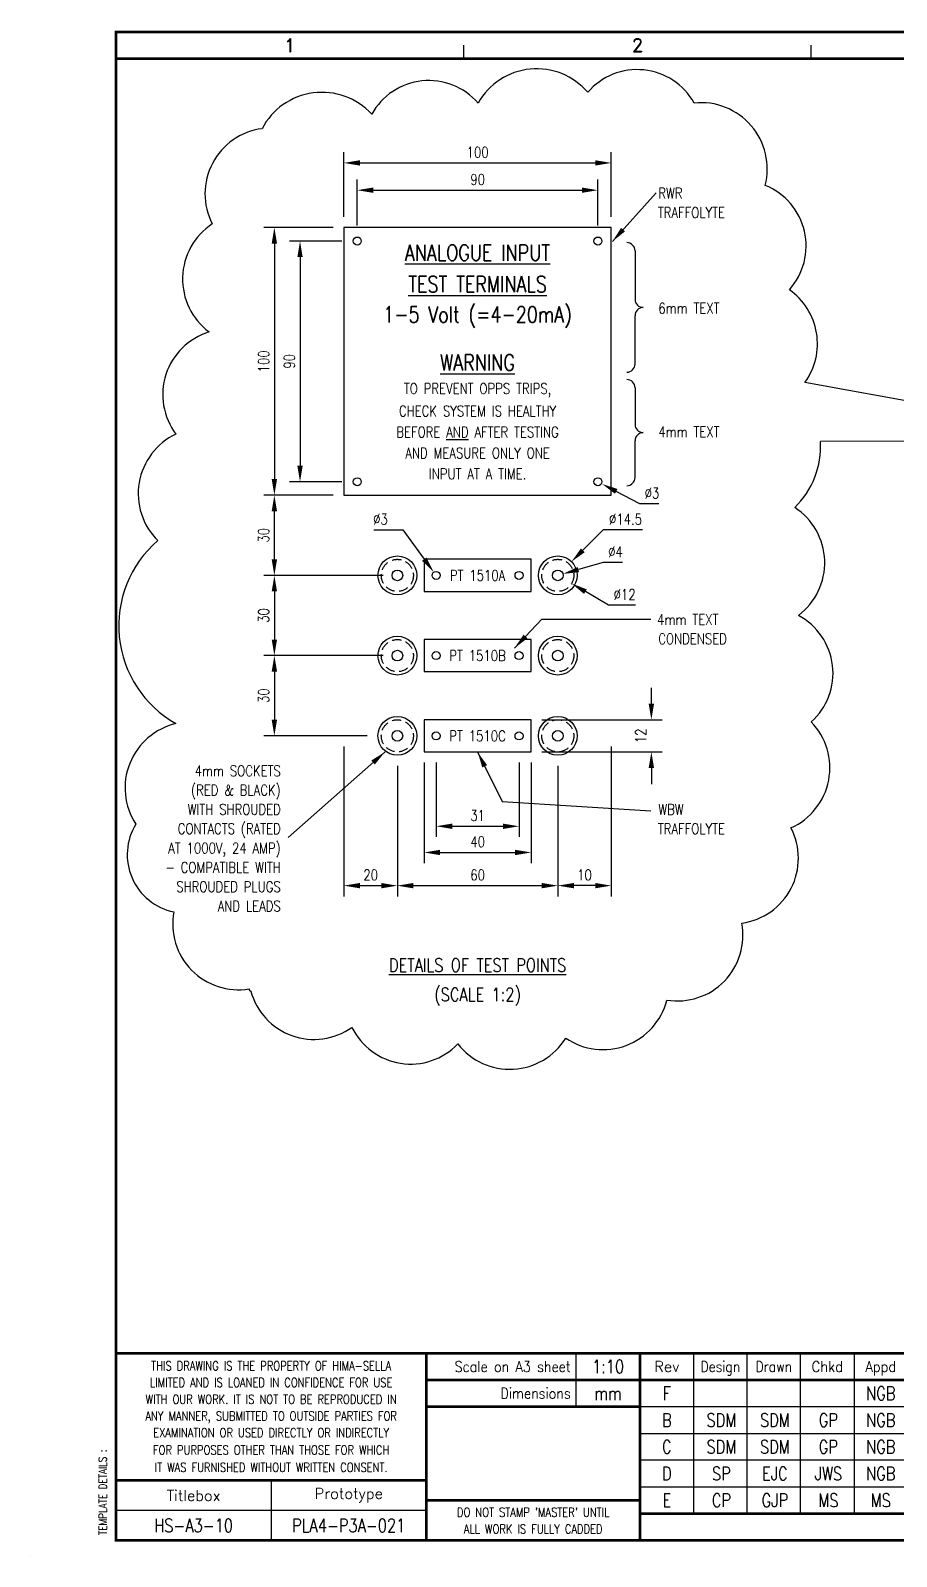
# Model space of a CAD drawing. Extents: x 0 to 4139, y -244 to 2852.
# Drawn here: x 0 to 1619, y 0 to 2852 of the extents above; entities that cross this region are included whole.
import ezdxf
from ezdxf.enums import TextEntityAlignment as Align

# ---------------------------------------------------------------- set-up
doc = ezdxf.new("R2010")
doc.units = 0
doc.header["$LTSCALE"] = 10
doc.header["$MEASUREMENT"] = 0
doc.linetypes.add('CONTINU', pattern=[0])
doc.linetypes.add('HIDDEN', pattern=[0.375, 0.25, -0.125])
doc.layers.get('0').update_dxf_attribs({"linetype": 'CONTINUOUS'})
doc.layers.get('Defpoints').update_dxf_attribs({"linetype": 'CONTINUOUS'})
for name, color, linetype in [('01-DRAW', 7, 'CONTINUOUS'), ('02-TEXT', 2, 'CONTINUOUS'), ('03-DIM', 3, 'CONTINUOUS'), ('COL', 2, 'CONTINU'), ('OUTLINE', 7, 'CONTINUOUS'), ('ROW', 2, 'CONTINU'), ('UPS', 2, 'CONTINUOUS')]:
    doc.layers.add(name, color=color, linetype=linetype)
doc.styles.add('ARIAL', font='arial.ttf', dxfattribs={"height": 2.5})
doc.styles.add('ROMAND', font='ROMAND')
doc.styles.add('ROMANS', font='romans.shx', dxfattribs={"width": 0.8})
doc.dimstyles.get("Standard").update_dxf_attribs({"dimtxt": 0.18, "dimasz": 0.18, "dimexe": 0.18, "dimexo": 0.0625, "dimgap": 0.09, "dimtad": 0, "dimtih": 1, "dimtoh": 1, "dimdec": 4, "dimzin": 0, "dimdsep": 46, "dimtxsty": 'STANDARD', "dimcen": 0.09, "dimadec": 0, "dimazin": 0, "dimtfac": 1, "dimtdec": 4, "dimtofl": 0, "dimtmove": 0, "dimatfit": 3, "dimfxl": 1, "dimtolj": 1, "dimtzin": 0, "dimarcsym": 0})

# ---------------------------------------------------------------- blocks, each defined once
blk = doc.blocks.new('EDREV')
at = {"color": 2, "style": 'ROMANS', "width": 0.8}
for tag, p in [('DES', (129.2, 29.25)), ('DRN', (139.2, 29.25)), ('CHKD', (149.2, 29.25)), ('DES', (129.2, 24.25)), ('DRN', (139.2, 24.25)), ('CHKD', (149.2, 24.25)), ('DES', (129.2, 19.25)), ('DRN', (139.2, 19.25)), ('CHKD', (149.2, 19.25)), ('DES', (129.2, 14.25)), ('DRN', (139.2, 14.25)), ('CHKD', (149.2, 14.25)), ('DES', (129.2, 9.25)), ('DRN', (139.2, 9.25)), ('CHKD', (149.2, 9.25))]:
    blk.add_attdef(tag, text='', height=2.5, dxfattribs=at).set_placement(p, align=Align.CENTER)
blk = doc.blocks.new('HS-A3-10')
at = {"color": 1}
for p, q in [((810, 2800), (810, 2825)), ((1460, 2800), (1460, 2825)), ((2110, 2800), (2110, 2825)), ((2760, 2800), (2760, 2825)), ((3410, 2800), (3410, 2825)), ((4040, 2190), (4065, 2190)), ((4040, 1580), (4065, 1580)), ((4040, 970), (4065, 970)), ((1020, 380), (1020, 280)), ((1240, 380), (1240, 80)), ((1340, 80), (1340, 380)), ((1440, 80), (1440, 380)), ((1540, 380), (1540, 80)), ((1640, 380), (1640, 80)), ((2545, 380), (2545, 80)), ((2855, 380), (2855, 130)), ((2705, 330), (3015, 330)), ((3015, 280), (1140, 280)), ((1140, 230), (3015, 230)), ((3015, 180), (1140, 180)), ((450, 142.5), (450, 30)), ((1140, 130), (2705, 130)), ((3205, 130), (3205, 30)), ((3705, 130), (3705, 30)), ((3865, 30), (3865, 130)), ((3965, 130), (3965, 30)), ((740, 86.25), (160, 86.25)), ((3015, 80), (2705, 80)), ((0, 0), (0, 0.25)), ((4139, 0), (4139, 0.25))]:
    blk.add_line(p, q, dxfattribs=at)
at = {"color": 1, "const_width": 5}
blk.add_lwpolyline([(160, 30), (4090, 30), (4090, 2850), (160, 2850)], close=True, dxfattribs=at)
for points in [[(160, 2800), (4040, 2800)], [(4040, 380), (4040, 2800)], [(4090, 380), (160, 380)], [(740, 30), (740, 380)], [(1140, 30), (1140, 380)], [(2705, 380), (2705, 30)], [(3015, 30), (3015, 380)], [(2705, 330), (740, 330)], [(1140, 280), (740, 280)], [(4090, 280), (3015, 280)], [(160, 142.5), (740, 142.5)], [(2705, 130), (4090, 130)], [(1140, 105), (740, 105)], [(2705, 80), (1140, 80)]]:
    blk.add_lwpolyline(points, dxfattribs=at)
at = {"color": 3, "lineweight": 13}
blk.add_circle((3838.795, 330), 10, dxfattribs=at)
for centre, radius, start, end in [((3952.419, 213.644), 157.281, 89.7805, 93.1738), ((3953.626, 213.644), 157.281, 86.8262, 90.2195), ((3926.04, 293.277), 72.401, 106.0532, 133.5024), ((3928.763, 295.135), 72.999, 130.419, 136.057), ((3921.149, 306.001), 59.804, 122.244, 131.6154), ((3917.52, 312.819), 52.104, 111.8206, 122.8668), ((3937.772, 271.992), 97.601, 107.5931, 113.9452), ((3950.991, 209.965), 159.367, 89.2698, 106.3911), ((3940.978, 260.15), 109.859, 96.0146, 107.3203), ((3952.933, 188.099), 182.818, 92.8917, 97.3734), ((3955.053, 209.965), 159.367, 73.6089, 90.7302), ((3953.112, 188.099), 182.818, 82.6266, 87.1083), ((3965.067, 260.15), 109.859, 72.6797, 83.9854), ((3968.272, 271.992), 97.601, 66.0548, 72.4069), ((3980.005, 293.277), 72.401, 46.4976, 73.9468), ((3988.524, 312.819), 52.104, 57.1332, 68.1794), ((3984.895, 306.001), 59.804, 48.3846, 57.756), ((3977.282, 295.135), 72.999, 43.943, 49.581), ((3928.763, 365.45), 72.999, 223.943, 229.581), ((3926.04, 367.308), 72.401, 226.4976, 253.9468), ((3980.005, 367.308), 72.401, 286.0532, 313.5024), ((3977.282, 365.45), 72.999, 310.419, 316.057), ((3921.149, 354.585), 59.804, 228.3846, 237.756), ((3917.52, 347.766), 52.104, 237.1332, 248.1794), ((3937.772, 388.593), 97.601, 246.0548, 252.4069), ((3950.991, 450.62), 159.367, 253.6089, 270.7302), ((3940.978, 400.435), 109.859, 252.6797, 263.9854), ((3952.933, 472.486), 182.818, 262.6266, 267.1083), ((3952.419, 446.941), 157.281, 266.8262, 270.2195), ((3955.053, 450.62), 159.367, 269.2698, 286.3911), ((3953.626, 446.941), 157.281, 269.7805, 273.1738), ((3953.112, 472.486), 182.818, 272.8917, 277.3734), ((3965.067, 400.435), 109.859, 276.0146, 287.3203), ((3968.272, 388.593), 97.601, 287.5931, 293.9452), ((3988.524, 347.766), 52.104, 291.8206, 302.8668), ((3984.895, 354.585), 59.804, 302.244, 311.6154)]:
    blk.add_arc(centre, radius, start, end, dxfattribs=at)
at = {"color": 2, "style": 'ROMAND'}
for s, p in [('1', (485, 2825)), ('2', (1135, 2825)), ('3', (1785, 2825)), ('4', (2435, 2825)), ('5', (3085, 2825)), ('6', (3735, 2825)), ('A', (4065, 2495)), ('B', (4065, 1885)), ('C', (4065, 1275)), ('D', (4065, 665))]:
    blk.add_text(s, height=25, dxfattribs=at).set_placement(p, align=Align.MIDDLE)
at = {"color": 3, "lineweight": 13, "style": 'ROMANS', "width": 0.8}
for s, p in [('THIS DRAWING IS THE PROPERTY OF HIMA-SELLA', (450, 356.443)), ('LIMITED AND IS LOANED IN CONFIDENCE FOR USE', (450, 325.193)), ('WITH OUR WORK. IT IS NOT TO BE REPRODUCED IN', (450, 293.879)), ('ANY MANNER, SUBMITTED TO OUTSIDE PARTIES FOR', (450, 262.629)), ('EXAMINATION OR USED DIRECTLY OR INDIRECTLY', (450, 231.379)), ('FOR PURPOSES OTHER THAN THOSE FOR WHICH', (450, 199.054)), ('IT WAS FURNISHED WITHOUT WRITTEN CONSENT.', (450, 166.554)), ("DO NOT STAMP 'MASTER' UNTIL", (940, 82.693)), ('ALL WORK IS FULLY CADDED', (940, 51.443))]:
    blk.add_text(s, height=17, dxfattribs=at).set_placement(p, align=Align.MIDDLE_CENTER)
at = {"color": 4, "style": 'ROMAND', "width": 0.87}
for s, p in [('Scale on A3 sheet', (1010, 344.965)), ('Dimensions', (1010, 295.069))]:
    blk.add_text(s, height=20, dxfattribs=at).set_placement(p, align=Align.RIGHT)
at = {"color": 4, "style": 'ROMAND'}
for s, p in [('Rev', (1190, 345)), ('Description', (2078.5, 345)), ('Date', (2625, 345))]:
    blk.add_text(s, height=20, dxfattribs=at).set_placement(p, align=Align.CENTER)
for s, width, p in [('Design', 0.85, (1290, 345)), ('Drawn', 0.85, (1390, 345)), ('Chkd', 0.9, (1490, 345)), ('Appd', 0.9, (1590, 345))]:
    blk.add_text(s, height=20, dxfattribs=dict(at, width=width)).set_placement(p, align=Align.CENTER)
for s, width, p in [('Designed', 0.87, (2722.5, 345)), ('Drawn', 0.9, (2722.5, 295)), ('Checked', 0.9, (2722.5, 245)), ('Approved', 0.85, (2722.5, 195)), ('Date', 0.9, (2722.5, 145))]:
    blk.add_text(s, height=20, dxfattribs=dict(at, width=width)).set_placement(p)
at = {"color": 1, "style": 'ROMAND', "width": 1.15}
blk.add_text('HIMA-SELLA LIMITED', height=40, dxfattribs=at).set_placement((3430.965, 330), align=Align.MIDDLE)
at = {"color": 3, "lineweight": 13, "style": 'ROMANS', "width": 0.8}
blk.add_text('C', height=10, dxfattribs=at).set_placement((3838.436, 325), align=Align.CENTER)
at = {"color": 1, "style": 'ARIAL', "width": 1.05}
blk.add_text('HIMA-SELLA', height=20, dxfattribs=at).set_placement((3953.022, 321.293), align=Align.CENTER)
at = {"color": 4, "style": 'ROMAND'}
blk.add_text('Title :', height=20, dxfattribs=at).set_placement((3030, 242.5))
at = {"color": 3, "style": 'ROMANS', "width": 0.8}
blk.add_text('TEMPLATE DETAILS : ', height=15, rotation=90, dxfattribs=at).set_placement((135, 40), align=Align.MIDDLE_LEFT)
at = {"color": 4, "style": 'ROMAND'}
for s, p in [('Titlebox', (305, 114.375)), ('Prototype', (595, 114.375)), ('REV', (3915, 80))]:
    blk.add_text(s, height=20, dxfattribs=at).set_placement(p, align=Align.MIDDLE)
at = {"color": 4, "style": 'ROMAND', "width": 0.9}
for s, p in [('DWG File Reference', (2860, 105)), ('Contract/', (3110, 100)), ('Drawing No', (3110, 60))]:
    blk.add_text(s, height=20, dxfattribs=at).set_placement(p, align=Align.MIDDLE)
at = {"color": 2, "linetype": 'Continuous', "style": 'ROMANS', "width": 0.8}
blk.add_text('/', height=18, dxfattribs=at).set_placement((2905, 55), align=Align.MIDDLE)
at = {"layer": 'COL', "style": 'ROMAND', "flags": 9}
for tag, p in [('COL1', (485, 2825)), ('COL2', (1135, 2825)), ('COL3', (1785, 2825)), ('COL4', (2435, 2825)), ('COL5', (3085, 2825)), ('COL6', (3735, 2825))]:
    blk.add_attdef(tag, p, '', height=25, dxfattribs=at)
at = {"layer": 'ROW', "style": 'ROMAND', "flags": 9}
for tag, p in [('ROW1', (4065, 2495)), ('ROW2', (4065, 1885)), ('ROW3', (4065, 1275)), ('ROW4', (4065, 665))]:
    blk.add_attdef(tag, p, '', height=25, dxfattribs=at)
at = {"layer": 'UPS', "style": 'ROMANS', "width": 0.8}
blk.add_text('HS-A3-10', height=25, dxfattribs=at).set_placement((305, 58.125), align=Align.MIDDLE)
at = {"layer": 'UPS', "color": 3, "style": 'ROMANS', "width": 0.8, "flags": 8}
blk.add_attdef('PLANOS->PROJNR', text='', height=15, rotation=90, dxfattribs=at).set_placement((135, 235), align=Align.MIDDLE_LEFT)
at = {"layer": 'UPS', "style": 'ROMANS', "width": 0.8, "flags": 8}
for tag, height, p in [('PLANOS->NR1', 25, (1080, 342.5)), ('PLANOS->VERIF', 25, (2935, 342.5)), ('PLANOS->NR2', 25, (1080, 292.5)), ('PLANOS->CANVI1', 25, (1190, 292.5)), ('PLANOS->NCAN1', 25, (1590, 292.5)), ('PLANOS->DCAN1', 25, (2625, 292.5)), ('PLANOS->ORIG', 25, (2935, 292.5)), ('PLANOS->CANVI2', 25, (1190, 242.5)), ('PLANOS->NCAN2', 25, (1590, 242.5)), ('PLANOS->DCAN2', 25, (2625, 242.5)), ('PLANOS->HECHF', 25, (2935, 242.5)), ('PLANOS->CANVI3', 25, (1190, 192.5)), ('PLANOS->NCAN3', 25, (1590, 192.5)), ('PLANOS->DCAN3', 25, (2625, 192.5)), ('PLANOS->HECHD', 25, (2935, 192.5)), ('PLANOS->CANVI4', 25, (1190, 142.5)), ('PLANOS->NCAN4', 25, (1590, 142.5)), ('PLANOS->DCAN4', 25, (2625, 142.5)), ('PLANOS->DATACREA', 25, (2935, 142.5)), ('PLANOS->CANVI5', 25, (1190, 92.5)), ('PLANOS->NCAN5', 25, (1590, 92.5)), ('PLANOS->DCAN5', 25, (2625, 92.5)), ('PROJS->DESCPRO3', 50, (3455, 55)), ('PLANOS->PLANO', 50, (3785, 55)), ('PLANOS->USER', 50, (4027.5, 55))]:
    blk.add_attdef(tag, text='', height=height, dxfattribs=at).set_placement(p, align=Align.CENTER)
at = {"layer": 'UPS', "style": 'ROMANS', "width": 2.7474, "flags": 8}
blk.add_attdef('PLANOS->MCAN1', text='', height=25, rotation=0.069611, dxfattribs=at).set_placement((1660, 316.443), (2530, 317.5), align=Align.FIT)
at = {"layer": 'UPS', "style": 'ROMANS', "flags": 8}
for tag, width, p, p2 in [('PLANOS->MCAN2', 2.6868, (1660, 267.5), (2530, 267.5)), ('PLANOS->MCAN3', 2.6868, (1660, 217.5), (2530, 217.5)), ('PLANOS->MCAN4', 2.6769, (1660, 167.5), (2530, 167.5)), ('PLANOS->MCAN5', 2.6868, (1660, 117.5), (2530, 117.5))]:
    blk.add_attdef(tag, text='', height=25, dxfattribs=dict(at, width=width)).set_placement(p, p2, align=Align.FIT)
at = {"layer": 'UPS', "style": 'ROMANS', "width": 0.8, "flags": 8}
blk.add_attdef('PLANOS->DENOM', (3135, 242.5), '', height=25, dxfattribs=at)
at = {"layer": 'UPS', "color": 4, "style": 'ROMANS', "width": 0.8, "flags": 8}
for tag, p in [('PROJS->DESCPRO1', (3030, 192.5)), ('PROJS->DESCPRO2', (3030, 142.5))]:
    blk.add_attdef(tag, p, '', height=25, dxfattribs=at)
at = {"layer": 'UPS', "style": 'ROMANS', "width": 0.8, "flags": 8}
blk.add_attdef('PLANOS->PROTOTIPO', text='', height=25, dxfattribs=at).set_placement((595, 58.125), align=Align.MIDDLE)
for tag, p in [('PLANOS->OBS4', (1170, 55)), ('PLANOS->PLANO', (2915, 55))]:
    blk.add_attdef(tag, text='', height=25, dxfattribs=at).set_placement(p, align=Align.MIDDLE_LEFT)
blk.add_attdef('PROJS->NOMPRO', text='', height=25, dxfattribs=at).set_placement((2890, 55), align=Align.MIDDLE_RIGHT)
blk = doc.blocks.new('*D16')
at = {"layer": '03-DIM'}
for p, q in [((1086, 1514), (1086, 1234)), ((986, 1477.75), (986, 1234)), ((1056, 1254), (1016, 1254))]:
    blk.add_line(p, q, dxfattribs=at)
for points in [[(1016, 1259), (1016, 1249), (986, 1254)], [(1056, 1259), (1056, 1249), (1086, 1254)]]:
    blk.add_solid(points, dxfattribs=at)
at = {"layer": 'Defpoints', "color": 0}
for p in [(1086, 1534), (986, 1497.75), (986, 1254)]:
    blk.add_point(p, dxfattribs=at)
at = {"layer": '03-DIM', "color": 2, "insert": (1036, 1274), "char_height": 20, "attachment_point": 5, "style": 'ROMANS'}
blk.add_mtext('\\A1;10', dxfattribs=at)
blk = doc.blocks.new('*D17')
at = {"layer": '03-DIM'}
for p, q in [((586, 1514), (586, 1234)), ((686, 1477.75), (686, 1234)), ((616, 1254), (656, 1254))]:
    blk.add_line(p, q, dxfattribs=at)
for points in [[(616, 1259), (616, 1249), (586, 1254)], [(656, 1259), (656, 1249), (686, 1254)]]:
    blk.add_solid(points, dxfattribs=at)
at = {"layer": 'Defpoints', "color": 0}
for p in [(586, 1534), (686, 1497.75), (686, 1254)]:
    blk.add_point(p, dxfattribs=at)
at = {"layer": '03-DIM', "color": 2, "insert": (636, 1274), "char_height": 20, "attachment_point": 5, "style": 'ROMANS'}
blk.add_mtext('\\A1;20', dxfattribs=at)
blk = doc.blocks.new('*D18')
at = {"layer": '03-DIM'}
for p, q in [((686, 1457.75), (686, 1234)), ((986, 1477.75), (986, 1234)), ((716, 1254), (956, 1254))]:
    blk.add_line(p, q, dxfattribs=at)
for points in [[(716, 1259), (716, 1249), (686, 1254)], [(956, 1259), (956, 1249), (986, 1254)]]:
    blk.add_solid(points, dxfattribs=at)
at = {"layer": 'Defpoints', "color": 0}
for p in [(986, 1497.75), (686, 1477.75), (986, 1254)]:
    blk.add_point(p, dxfattribs=at)
at = {"layer": '03-DIM', "color": 2, "insert": (836, 1274), "char_height": 20, "attachment_point": 5, "style": 'ROMANS'}
blk.add_mtext('\\A1;60', dxfattribs=at)
blk = doc.blocks.new('*D19')
at = {"layer": '03-DIM'}
for p, q in [((736, 1484), (736, 1296)), ((936, 1484), (936, 1296)), ((766, 1316), (906, 1316))]:
    blk.add_line(p, q, dxfattribs=at)
for points in [[(766, 1321), (766, 1311), (736, 1316)], [(906, 1321), (906, 1311), (936, 1316)]]:
    blk.add_solid(points, dxfattribs=at)
at = {"layer": 'Defpoints', "color": 0}
for p in [(736, 1504), (936, 1504), (936, 1316)]:
    blk.add_point(p, dxfattribs=at)
at = {"layer": '03-DIM', "color": 2, "insert": (836, 1336), "char_height": 20, "attachment_point": 5, "style": 'ROMANS'}
blk.add_mtext('\\A1;40', dxfattribs=at)
blk = doc.blocks.new('*D20')
at = {"layer": '03-DIM'}
for p, q in [((758.5, 1484), (758.5, 1345)), ((913.5, 1484), (913.5, 1345)), ((788.5, 1365), (883.5, 1365))]:
    blk.add_line(p, q, dxfattribs=at)
for points in [[(788.5, 1370), (788.5, 1360), (758.5, 1365)], [(883.5, 1370), (883.5, 1360), (913.5, 1365)]]:
    blk.add_solid(points, dxfattribs=at)
at = {"layer": 'Defpoints', "color": 0}
for p in [(758.5, 1504), (913.5, 1504), (913.5, 1365)]:
    blk.add_point(p, dxfattribs=at)
at = {"layer": '03-DIM', "color": 2, "insert": (836, 1385), "char_height": 20, "attachment_point": 5, "style": 'ROMANS'}
blk.add_mtext('\\A1;31', dxfattribs=at)
blk = doc.blocks.new('*D21')
at = {"layer": '03-DIM'}
for p, q in [((586, 2504), (586, 2625)), ((1086, 2504), (1086, 2625)), ((616, 2605), (1056, 2605))]:
    blk.add_line(p, q, dxfattribs=at)
for points in [[(616, 2610), (616, 2600), (586, 2605)], [(1056, 2610), (1056, 2600), (1086, 2605)]]:
    blk.add_solid(points, dxfattribs=at)
at = {"layer": 'Defpoints', "color": 0}
for p in [(1086, 2605), (586, 2484), (1086, 2484)]:
    blk.add_point(p, dxfattribs=at)
at = {"layer": '03-DIM', "color": 2, "insert": (836, 2625), "char_height": 20, "attachment_point": 5, "style": 'ROMANS'}
blk.add_mtext('\\A1;100', dxfattribs=at)
blk = doc.blocks.new('*D22')
at = {"layer": '03-DIM'}
for p, q in [((611, 2487.75), (611, 2574)), ((1061, 2487.75), (1061, 2574)), ((641, 2554), (1031, 2554))]:
    blk.add_line(p, q, dxfattribs=at)
for points in [[(641, 2559), (641, 2549), (611, 2554)], [(1031, 2559), (1031, 2549), (1061, 2554)]]:
    blk.add_solid(points, dxfattribs=at)
at = {"layer": 'Defpoints', "color": 0}
for p in [(1061, 2554), (611, 2467.75), (1061, 2467.75)]:
    blk.add_point(p, dxfattribs=at)
at = {"layer": '03-DIM', "color": 2, "insert": (836, 2574), "char_height": 20, "attachment_point": 5, "style": 'ROMANS'}
blk.add_mtext('\\A1;90', dxfattribs=at)
blk = doc.blocks.new('*D23')
at = {"layer": '03-DIM'}
for p, q in [((566, 2484), (436, 2484)), ((456, 2454), (456, 2014)), ((566, 1984), (436, 1984))]:
    blk.add_line(p, q, dxfattribs=at)
for points in [[(451, 2454), (461, 2454), (456, 2484)], [(451, 2014), (461, 2014), (456, 1984)]]:
    blk.add_solid(points, dxfattribs=at)
at = {"layer": 'Defpoints', "color": 0}
for p in [(586, 2484), (456, 1984), (586, 1984)]:
    blk.add_point(p, dxfattribs=at)
at = {"layer": '03-DIM', "color": 2, "insert": (436, 2234), "char_height": 20, "attachment_point": 5, "rotation": 90, "style": 'ROMANS'}
blk.add_mtext('\\A1;100', dxfattribs=at)
blk = doc.blocks.new('*D24')
at = {"layer": '03-DIM'}
for p, q in [((582.25, 2459), (484, 2459)), ((504, 2429), (504, 2039)), ((582.25, 2009), (484, 2009))]:
    blk.add_line(p, q, dxfattribs=at)
for points in [[(499, 2429), (509, 2429), (504, 2459)], [(499, 2039), (509, 2039), (504, 2009)]]:
    blk.add_solid(points, dxfattribs=at)
at = {"layer": 'Defpoints', "color": 0}
for p in [(602.25, 2459), (504, 2009), (602.25, 2009)]:
    blk.add_point(p, dxfattribs=at)
at = {"layer": '03-DIM', "color": 2, "insert": (484, 2234), "char_height": 20, "attachment_point": 5, "rotation": 90, "style": 'ROMANS'}
blk.add_mtext('\\A1;90', dxfattribs=at)
blk = doc.blocks.new('*D25')
at = {"layer": '03-DIM'}
for p, q in [((566, 1984), (436, 1984)), ((456, 1864), (456, 1954)), ((629.75, 1834), (436, 1834))]:
    blk.add_line(p, q, dxfattribs=at)
for points in [[(451, 1954), (461, 1954), (456, 1984)], [(451, 1864), (461, 1864), (456, 1834)]]:
    blk.add_solid(points, dxfattribs=at)
at = {"layer": 'Defpoints', "color": 0}
for p in [(456, 1984), (586, 1984), (649.75, 1834)]:
    blk.add_point(p, dxfattribs=at)
at = {"layer": '03-DIM', "color": 2, "insert": (436, 1909), "char_height": 20, "attachment_point": 5, "rotation": 90, "style": 'ROMANS'}
blk.add_mtext('\\A1;30', dxfattribs=at)
blk = doc.blocks.new('*D26')
at = {"layer": '03-DIM'}
for p, q in [((641.8095, 1919), (696, 1919)), ((696, 1919), (736.2854, 1864.2119))]:
    blk.add_line(p, q, dxfattribs=at)
blk.add_solid([(740.3136, 1867.1739), (732.2571, 1861.25), (754.0571, 1840.0424)], dxfattribs=at)
at = {"layer": 'Defpoints', "color": 0}
for p in [(754.0571, 1840.0424), (762.9429, 1827.9576)]:
    blk.add_point(p, dxfattribs=at)
at = {"layer": '03-DIM', "color": 2, "insert": (654.381, 1939), "char_height": 20, "attachment_point": 5, "style": 'ROMANS'}
blk.add_mtext('\\A1;%%c3', dxfattribs=at)
blk = doc.blocks.new('*D27')
at = {"layer": '03-DIM'}
for p, q in [((659.75, 1834), (436, 1834)), ((456, 1804), (456, 1714)), ((629.75, 1684), (436, 1684))]:
    blk.add_line(p, q, dxfattribs=at)
for points in [[(451, 1804), (461, 1804), (456, 1834)], [(451, 1714), (461, 1714), (456, 1684)]]:
    blk.add_solid(points, dxfattribs=at)
at = {"layer": 'Defpoints', "color": 0}
for p in [(679.75, 1834), (456, 1684), (649.75, 1684)]:
    blk.add_point(p, dxfattribs=at)
at = {"layer": '03-DIM', "color": 2, "insert": (436, 1759), "char_height": 20, "attachment_point": 5, "rotation": 90, "style": 'ROMANS'}
blk.add_mtext('\\A1;30', dxfattribs=at)
blk = doc.blocks.new('*D28')
at = {"layer": '03-DIM'}
for p, q in [((659.75, 1684), (436, 1684)), ((456, 1654), (456, 1564)), ((629.75, 1534), (436, 1534))]:
    blk.add_line(p, q, dxfattribs=at)
for points in [[(451, 1654), (461, 1654), (456, 1684)], [(451, 1564), (461, 1564), (456, 1534)]]:
    blk.add_solid(points, dxfattribs=at)
at = {"layer": 'Defpoints', "color": 0}
for p in [(679.75, 1684), (456, 1534), (649.75, 1534)]:
    blk.add_point(p, dxfattribs=at)
at = {"layer": '03-DIM', "color": 2, "insert": (436, 1609), "char_height": 20, "attachment_point": 5, "rotation": 90, "style": 'ROMANS'}
blk.add_mtext('\\A1;30', dxfattribs=at)
blk = doc.blocks.new('*D29')
at = {"layer": '03-DIM'}
for p, q in [((1071, 1858), (1024.495, 1844.8692)), ((1106.9048, 1858), (1071, 1858))]:
    blk.add_line(p, q, dxfattribs=at)
blk.add_solid([(1023.1363, 1849.681), (1025.8536, 1840.0573), (995.6237, 1836.7173)], dxfattribs=at)
at = {"layer": 'Defpoints', "color": 0}
for p in [(976.3763, 1831.2827), (995.6237, 1836.7173)]:
    blk.add_point(p, dxfattribs=at)
at = {"layer": '03-DIM', "color": 2, "insert": (1093.9524, 1878), "char_height": 20, "attachment_point": 5, "style": 'ROMANS'}
blk.add_mtext('\\A1;%%C4', dxfattribs=at)
blk = doc.blocks.new('*D30')
at = {"layer": '03-DIM'}
for p, q in [((1071, 1919), (1032.8458, 1880.8458)), ((1144.2381, 1919), (1071, 1919))]:
    blk.add_line(p, q, dxfattribs=at)
blk.add_solid([(1029.3103, 1884.3814), (1036.3814, 1877.3103), (1011.6326, 1859.6326)], dxfattribs=at)
at = {"layer": 'Defpoints', "color": 0}
for p in [(1011.6326, 1859.6326), (960.3674, 1808.3674)]:
    blk.add_point(p, dxfattribs=at)
at = {"layer": '03-DIM', "color": 2, "insert": (1112.619, 1939), "char_height": 20, "attachment_point": 5, "style": 'ROMANS'}
blk.add_mtext('\\A1;%%C14.5', dxfattribs=at)
blk = doc.blocks.new('*D31')
at = {"layer": '03-DIM'}
for p, q in [((1161, 1594), (1161, 1624)), ((956, 1564), (1181, 1564)), ((956, 1504), (1181, 1504)), ((1161, 1474), (1161, 1444))]:
    blk.add_line(p, q, dxfattribs=at)
for points in [[(1156, 1594), (1166, 1594), (1161, 1564)], [(1156, 1474), (1166, 1474), (1161, 1504)]]:
    blk.add_solid(points, dxfattribs=at)
at = {"layer": 'Defpoints', "color": 0}
for p in [(936, 1564), (936, 1504), (1161, 1504)]:
    blk.add_point(p, dxfattribs=at)
at = {"layer": '03-DIM', "color": 2, "insert": (1141, 1534), "char_height": 20, "attachment_point": 5, "rotation": 90, "style": 'ROMANS'}
blk.add_mtext('\\A1;12', dxfattribs=at)
blk = doc.blocks.new('*D32')
at = {"layer": '03-DIM'}
for p, q in [((1080.7794, 1778.1711), (1037.6978, 1803.5478)), ((1131.1603, 1778.1711), (1080.7794, 1778.1711))]:
    blk.add_line(p, q, dxfattribs=at)
blk.add_solid([(1040.2355, 1807.856), (1035.1602, 1799.2397), (1011.8489, 1818.7739)], dxfattribs=at)
at = {"layer": 'Defpoints', "color": 0}
for p in [(960.1511, 1849.2261), (1011.8489, 1818.7739)]:
    blk.add_point(p, dxfattribs=at)
at = {"layer": '03-DIM', "color": 2, "insert": (1110.9698, 1798.1711), "char_height": 20, "attachment_point": 5, "style": 'ROMANS'}
blk.add_mtext('\\A1;%%C12', dxfattribs=at)
blk = doc.blocks.new('*D33')
at = {"layer": '03-DIM'}
for p, q in [((1139.5583, 1967.7065), (1095.3001, 1990.9705)), ((1174.7012, 1967.7065), (1139.5583, 1967.7065))]:
    blk.add_line(p, q, dxfattribs=at)
blk.add_solid([(1097.6265, 1995.3963), (1092.9737, 1986.5446), (1068.7452, 2004.9288)], dxfattribs=at)
at = {"layer": 'Defpoints', "color": 0}
for p in [(1053.2548, 2013.0712), (1068.7452, 2004.9288)]:
    blk.add_point(p, dxfattribs=at)
at = {"layer": '03-DIM', "color": 2, "insert": (1162.1298, 1987.7065), "char_height": 20, "attachment_point": 5, "style": 'ROMANS'}
blk.add_mtext('\\A1;%%C3', dxfattribs=at)

msp = doc.modelspace()

# ---------------------------------------------------------------- linework, layer by layer
at = {"layer": '01-DRAW'}
for points in [[(586, 1984), (1086, 1984), (1086, 2484), (586, 2484)], [(736, 1804), (936, 1804), (936, 1864), (736, 1864)], [(736, 1654), (936, 1654), (936, 1714), (736, 1714)], [(736, 1504), (936, 1504), (936, 1564), (736, 1564)]]:
    msp.add_lwpolyline(points, close=True, dxfattribs=at)
for centre, radius in [((611, 2459), 7.5), ((1061, 2459), 7.5), ((611, 2009), 7.5), ((1061, 2009), 7.5), ((686, 1834), 36.25), ((986, 1834), 36.25), ((686, 1834), 10), ((758.5, 1834), 7.5), ((913.5, 1834), 7.5), ((986, 1834), 10), ((686, 1684), 36.25), ((986, 1684), 36.25), ((686, 1684), 10), ((758.5, 1684), 7.5), ((913.5, 1684), 7.5), ((986, 1684), 10), ((686, 1534), 36.25), ((986, 1534), 36.25), ((686, 1534), 10), ((758.5, 1534), 7.5), ((913.5, 1534), 7.5), ((986, 1534), 10)]:
    msp.add_circle(centre, radius, dxfattribs=at)
at = {"layer": '02-TEXT'}
for p, q in [((1130.39, 2440.61), (1130.39, 2350.23)), ((1130.39, 2229.07), (1130.39, 2319.45)), ((1130.39, 2184.61), (1130.39, 2116.23)), ((1130.39, 2017.07), (1130.39, 2085.45))]:
    msp.add_line(p, q, dxfattribs=at)
for centre, start, end in [((1115, 2440.61), 0, 90), ((1145.78, 2350.23), 180, 270), ((1145.78, 2319.45), 90, 180), ((1115, 2229.07), 270, 0), ((1115, 2184.61), 0, 90), ((1145.78, 2116.23), 180, 270), ((1145.78, 2085.45), 90, 180), ((1115, 2017.07), 270, 0)]:
    msp.add_arc(centre, 15.39, start, end, dxfattribs=at)
at = {"layer": '03-DIM', "linetype": 'HIDDEN', "ltscale": 7}
for centre in [(686, 1834), (986, 1834), (686, 1684), (986, 1684), (686, 1534), (986, 1534)]:
    msp.add_circle(centre, 30, dxfattribs=at)
at = {"layer": 'OUTLINE'}
for q in [(1447.8671, 2194.3042), (1477.2969, 2084.2492)]:
    msp.add_line((2044, 2086.1997), q, dxfattribs=at)
msp.add_lwpolyline([(1447.8671, 2194.3042, 0.42), (1419, 2368, 0.5206), (1374, 2563, 0.5206), (1241, 2717, 0.5206), (1042, 2737, 0.5206), (837, 2717, 0.5206), (638, 2696, 0.5206), (433, 2669, 0.5206), (340, 2491, 0.5206), (334, 2289, 0.5206), (272, 2098, 0.5206), (238, 1899, 0.5206), (272, 1557, 0.5206), (197, 1369, 0.5206), (268, 1205, 0.5206), (409, 1061, 0.5206), (412, 1057, 0.5206), (601, 989, 0.5206), (799, 958, 0.5206), (1001, 969, 0.5206), (1190, 1040, 0.5206), (1330, 1184, 0.5206), (1422, 1362, 0.5206), (1460, 1560, 0.5206), (1436, 1759, 0.5206), (1429, 1961, 0.2179), (1477.2969, 2084.2492)], format="xyb", dxfattribs=at)

# ---------------------------------------------------------------- block references
ref = msp.add_blockref('HS-A3-10', (0, 0))
ref.add_attrib('PROJS->DESCPRO3', 'C11012H', dxfattribs={"layer": 'UPS', "height": 50, "style": 'ROMANS', "width": 0.8, "flags": 8}).set_placement((3455, 55), align=Align.CENTER)
ref.add_attrib('PLANOS->PLANO', '021', dxfattribs={"layer": 'UPS', "height": 25, "style": 'ROMANS', "width": 0.8, "flags": 8}).set_placement((2915, 55), align=Align.MIDDLE_LEFT)
ref.add_attrib('PROJS->NOMPRO', 'C11012H', dxfattribs={"layer": 'UPS', "height": 25, "style": 'ROMANS', "width": 0.8, "flags": 8}).set_placement((2890, 55), align=Align.MIDDLE_RIGHT)
ref.add_attrib('PLANOS->USER', 'F', dxfattribs={"layer": 'UPS', "height": 50, "style": 'ROMANS', "width": 0.8, "flags": 8}).set_placement((4027.5, 55), align=Align.CENTER)
ref.add_attrib('PLANOS->DENOM', 'OPPS CABINET - SWINGFRAME LAYOUT', (3135, 242.5), dxfattribs={"layer": 'UPS', "height": 25, "style": 'ROMANS', "width": 0.8, "flags": 8})
ref.add_attrib('PLANOS->VERIF', 'SDM', dxfattribs={"layer": 'UPS', "height": 25, "style": 'ROMANS', "width": 0.8, "flags": 8}).set_placement((2935, 342.5), align=Align.CENTER)
ref.add_attrib('PLANOS->HECHF', 'NGB', dxfattribs={"layer": 'UPS', "height": 25, "style": 'ROMANS', "width": 0.8, "flags": 8}).set_placement((2935, 242.5), align=Align.CENTER)
ref.add_attrib('PLANOS->HECHD', 'NGB', dxfattribs={"layer": 'UPS', "height": 25, "style": 'ROMANS', "width": 0.8, "flags": 8}).set_placement((2935, 192.5), align=Align.CENTER)
ref.add_attrib('PLANOS->ORIG', 'TJC', dxfattribs={"layer": 'UPS', "height": 25, "style": 'ROMANS', "width": 0.8, "flags": 8}).set_placement((2935, 292.5), align=Align.CENTER)
ref.add_attrib('PROJS->DESCPRO2', 'EXPLORATION / WOOD GROUP. P.O.No. 81/354109', (3030, 142.5), dxfattribs={"layer": 'UPS', "color": 4, "height": 25, "style": 'ROMANS', "width": 0.8, "flags": 8})
ref.add_attrib('PROJS->DESCPRO1', 'OVERPRESSURE PROTECTION SYSTEM - TOTAL FINA ELF', (3030, 192.5), dxfattribs={"layer": 'UPS', "color": 4, "height": 25, "style": 'ROMANS', "width": 0.8, "flags": 8})
ref.add_attrib('PLANOS->DCAN1', '28.05.12', dxfattribs={"layer": 'UPS', "height": 25, "style": 'ROMANS', "width": 0.8, "flags": 8}).set_placement((2625, 292.5), align=Align.CENTER)
ref.add_attrib('PLANOS->DCAN4', '03.12.02', dxfattribs={"layer": 'UPS', "height": 25, "style": 'ROMANS', "width": 0.8, "flags": 8}).set_placement((2625, 142.5), align=Align.CENTER)
ref.add_attrib('PLANOS->DCAN3', '19.08.02', dxfattribs={"layer": 'UPS', "height": 25, "style": 'ROMANS', "width": 0.8, "flags": 8}).set_placement((2625, 192.5), align=Align.CENTER)
ref.add_attrib('PLANOS->DCAN2', '14.08.02', dxfattribs={"layer": 'UPS', "height": 25, "style": 'ROMANS', "width": 0.8, "flags": 8}).set_placement((2625, 242.5), align=Align.CENTER)
ref.add_attrib('PLANOS->DCAN5', '29.09.05', dxfattribs={"layer": 'UPS', "height": 25, "style": 'ROMANS', "width": 0.8, "flags": 8}).set_placement((2625, 92.5), align=Align.CENTER)
ref.add_attrib('PLANOS->DATACREA', '01.07.02', dxfattribs={"layer": 'UPS', "height": 25, "style": 'ROMANS', "width": 0.8, "flags": 8}).set_placement((2935, 142.5), align=Align.CENTER)
ref.add_attrib('PLANOS->NCAN1', 'NGB', dxfattribs={"layer": 'UPS', "height": 25, "style": 'ROMANS', "width": 0.8, "flags": 8}).set_placement((1590, 292.5), align=Align.CENTER)
ref.add_attrib('PLANOS->NR1', '1:10', dxfattribs={"layer": 'UPS', "height": 25, "style": 'ROMANS', "width": 0.8, "flags": 8}).set_placement((1080, 342.5), align=Align.CENTER)
ref.add_attrib('PLANOS->NR2', 'mm', dxfattribs={"layer": 'UPS', "height": 25, "style": 'ROMANS', "width": 0.8, "flags": 8}).set_placement((1080, 292.5), align=Align.CENTER)
ref.add_attrib('PLANOS->CANVI1', 'F', dxfattribs={"layer": 'UPS', "height": 25, "style": 'ROMANS', "width": 0.8, "flags": 8}).set_placement((1190, 292.5), align=Align.CENTER)
ref.add_attrib('PLANOS->CANVI3', 'C', dxfattribs={"layer": 'UPS', "height": 25, "style": 'ROMANS', "width": 0.8, "flags": 8}).set_placement((1190, 192.5), align=Align.CENTER)
ref.add_attrib('PLANOS->CANVI2', 'B', dxfattribs={"layer": 'UPS', "height": 25, "style": 'ROMANS', "width": 0.8, "flags": 8}).set_placement((1190, 242.5), align=Align.CENTER)
ref.add_attrib('PLANOS->CANVI4', 'D', dxfattribs={"layer": 'UPS', "height": 25, "style": 'ROMANS', "width": 0.8, "flags": 8}).set_placement((1190, 142.5), align=Align.CENTER)
ref.add_attrib('PLANOS->CANVI5', 'E', dxfattribs={"layer": 'UPS', "height": 25, "style": 'ROMANS', "width": 0.8, "flags": 8}).set_placement((1190, 92.5), align=Align.CENTER)
ref.add_attrib('PLANOS->NCAN4', 'NGB', dxfattribs={"layer": 'UPS', "height": 25, "style": 'ROMANS', "width": 0.8, "flags": 8}).set_placement((1590, 142.5), align=Align.CENTER)
ref.add_attrib('PLANOS->NCAN3', 'NGB', dxfattribs={"layer": 'UPS', "height": 25, "style": 'ROMANS', "width": 0.8, "flags": 8}).set_placement((1590, 192.5), align=Align.CENTER)
ref.add_attrib('PLANOS->NCAN2', 'NGB', dxfattribs={"layer": 'UPS', "height": 25, "style": 'ROMANS', "width": 0.8, "flags": 8}).set_placement((1590, 242.5), align=Align.CENTER)
ref.add_attrib('PLANOS->NCAN5', 'MS', dxfattribs={"layer": 'UPS', "height": 25, "style": 'ROMANS', "width": 0.8, "flags": 8}).set_placement((1590, 92.5), align=Align.CENTER)
ref.add_attrib('PLANOS->PROTOTIPO', 'PLA4-P3A-021', dxfattribs={"layer": 'UPS', "height": 25, "style": 'ROMANS', "width": 0.8, "flags": 8}).set_placement((595, 58.125), align=Align.MIDDLE)
ref.add_attrib('PLANOS->PLANO', '021', dxfattribs={"layer": 'UPS', "height": 50, "style": 'ROMANS', "width": 0.8, "flags": 8}).set_placement((3785, 55), align=Align.CENTER)
ref = msp.add_blockref('EDREV', (0, 0), dxfattribs=dict(xscale=10, yscale=10, zscale=10))
ref.add_attrib('DES', 'SDM', dxfattribs={"color": 2, "height": 25, "style": 'ROMANS', "width": 0.8}).set_placement((1292, 242.5), align=Align.CENTER)
ref.add_attrib('DRN', 'SDM', dxfattribs={"color": 2, "height": 25, "style": 'ROMANS', "width": 0.8}).set_placement((1392, 242.5), align=Align.CENTER)
ref.add_attrib('CHKD', 'GP', dxfattribs={"color": 2, "height": 25, "style": 'ROMANS', "width": 0.8}).set_placement((1492, 242.5), align=Align.CENTER)
ref.add_attrib('DES', 'SDM', dxfattribs={"color": 2, "height": 25, "style": 'ROMANS', "width": 0.8}).set_placement((1292, 192.5), align=Align.CENTER)
ref.add_attrib('DRN', 'SDM', dxfattribs={"color": 2, "height": 25, "style": 'ROMANS', "width": 0.8}).set_placement((1392, 192.5), align=Align.CENTER)
ref.add_attrib('CHKD', 'GP', dxfattribs={"color": 2, "height": 25, "style": 'ROMANS', "width": 0.8}).set_placement((1492, 192.5), align=Align.CENTER)
ref.add_attrib('DES', 'SP', dxfattribs={"color": 2, "height": 25, "style": 'ROMANS', "width": 0.8}).set_placement((1292, 142.5), align=Align.CENTER)
ref.add_attrib('DRN', 'EJC', dxfattribs={"color": 2, "height": 25, "style": 'ROMANS', "width": 0.8}).set_placement((1392, 142.5), align=Align.CENTER)
ref.add_attrib('CHKD', 'JWS', dxfattribs={"color": 2, "height": 25, "style": 'ROMANS', "width": 0.8}).set_placement((1492, 142.5), align=Align.CENTER)
ref.add_attrib('DES', 'CP', dxfattribs={"color": 2, "height": 25, "style": 'ROMANS', "width": 0.8}).set_placement((1292, 92.5), align=Align.CENTER)
ref.add_attrib('DRN', 'GJP', dxfattribs={"color": 2, "height": 25, "style": 'ROMANS', "width": 0.8}).set_placement((1392, 92.5), align=Align.CENTER)
ref.add_attrib('CHKD', 'MS', dxfattribs={"color": 2, "height": 25, "style": 'ROMANS', "width": 0.8}).set_placement((1492, 92.5), align=Align.CENTER)

# ---------------------------------------------------------------- texts
at = {"layer": '02-TEXT', "style": 'ROMANS', "width": 0.8}
for s, p in [('RWR', (1174, 2538.3786)), ('TRAFFOLYTE', (1173.0833, 2502.2571)), ('6mm TEXT', (1174, 2323.3786)), ('4mm TEXT', (1174, 2092.3786)), ('4mm TEXT', (1171.875, 1741.3786)), ('CONDENSED', (1174, 1705.3786)), ('WBW', (1174, 1386.3786)), ('TRAFFOLYTE', (1173.0833, 1350.2571))]:
    msp.add_text(s, height=20, dxfattribs=at).set_placement(p)
for s, height, p in [('%%UANALOGUE INPUT', 30, (836, 2437.15)), ('%%uTEST TERMINALS', 30, (836, 2378.3786)), ('1-5 Volt (=4-20mA)', 30, (836, 2319.6071)), ('%%UWARNING', 30, (836, 2231.8571)), ('TO PREVENT OPPS TRIPS,', 20, (836, 2180.2571)), ('CHECK SYSTEM IS HEALTHY', 20, (836, 2141.0762)), ('BEFORE %%UAND%%U AFTER TESTING', 20, (836, 2101.8952)), ('AND MEASURE ONLY ONE', 20, (836, 2062.7143)), ('INPUT AT A TIME.', 20, (836, 2023.5333)), ('PT 1510A', 20, (836, 1834)), ('PT 1510B', 20, (836, 1684)), ('PT 1510C', 20, (836, 1534))]:
    msp.add_text(s, height=height, dxfattribs=at).set_placement(p, align=Align.MIDDLE)
for s, p in [('4mm SOCKETS', (468, 1458.6214)), ('(RED & BLACK)', (468, 1422.5)), ('WITH SHROUDED', (468, 1386.3786)), ('CONTACTS (RATED', (468, 1350.2571)), ('AT 1000V, 24 AMP)', (468, 1314.1357)), ('- COMPATIBLE WITH', (468, 1278.0143)), ('SHROUDED PLUGS', (468, 1241.8929)), ('AND LEADS', (468, 1205.7714))]:
    msp.add_text(s, height=20, dxfattribs=at).set_placement(p, align=Align.RIGHT)
for s, p in [('%%UDETAILS OF TEST POINTS', (836, 1093)), ('(SCALE 1:2)', (836, 1038))]:
    msp.add_text(s, height=25, dxfattribs=at).set_placement(p, align=Align.CENTER)

# ---------------------------------------------------------------- dimensions: what is measured, and where the dimension line sits
at = {"layer": '03-DIM'}
for base, p1, p2, text, override, picture, middle in [((1086, 2605), (586, 2484), (1086, 2484), '100', {"dimscale": 10, "dimtxt": 2, "dimasz": 3, "dimexe": 2, "dimexo": 2, "dimgap": 1, "dimtad": 1, "dimtih": 0, "dimtoh": 0, "dimdec": 1, "dimtxsty": 'ROMANS', "dimcen": -3, "dimclrd": 256, "dimclre": 256, "dimclrt": 2, "dimtdec": 1, "dimlwd": -1, "dimlwe": -1}, '*D21', (836, 2625)), ((1061, 2554), (611, 2467.75), (1061, 2467.75), '90', {"dimscale": 10, "dimtxt": 2, "dimasz": 3, "dimexe": 2, "dimexo": 2, "dimgap": 1, "dimtad": 1, "dimdec": 1, "dimtxsty": 'ROMANS', "dimcen": 0, "dimclrd": 256, "dimclre": 256, "dimclrt": 2, "dimtdec": 1, "dimlwd": -1, "dimlwe": -1}, '*D22', (836, 2574)), ((686, 1254), (586, 1534), (686, 1497.75), '20', {"dimscale": 10, "dimtxt": 2, "dimasz": 3, "dimexe": 2, "dimexo": 2, "dimgap": 1, "dimtad": 1, "dimtih": 0, "dimtoh": 0, "dimdec": 1, "dimtxsty": 'ROMANS', "dimcen": -3, "dimclrd": 256, "dimclre": 256, "dimclrt": 2, "dimtdec": 1, "dimlwd": -1, "dimlwe": -1}, '*D17', (636, 1274)), ((986, 1254), (686, 1477.75), (986, 1497.75), '60', {"dimscale": 10, "dimtxt": 2, "dimasz": 3, "dimexe": 2, "dimexo": 2, "dimgap": 1, "dimtad": 1, "dimtih": 0, "dimtoh": 0, "dimdec": 1, "dimtxsty": 'ROMANS', "dimcen": -3, "dimclrd": 256, "dimclre": 256, "dimclrt": 2, "dimtdec": 1, "dimlwd": -1, "dimlwe": -1}, '*D18', (836, 1274)), ((936, 1316), (736, 1504), (936, 1504), '40', {"dimscale": 10, "dimtxt": 2, "dimasz": 3, "dimexe": 2, "dimexo": 2, "dimgap": 1, "dimtad": 1, "dimtih": 0, "dimtoh": 0, "dimdec": 1, "dimtxsty": 'ROMANS', "dimcen": -3, "dimclrd": 256, "dimclre": 256, "dimclrt": 2, "dimtdec": 1, "dimlwd": -1, "dimlwe": -1}, '*D19', (836, 1336)), ((913.5, 1365), (758.5, 1504), (913.5, 1504), '31', {"dimscale": 10, "dimtxt": 2, "dimasz": 3, "dimexe": 2, "dimexo": 2, "dimgap": 1, "dimtad": 1, "dimdec": 1, "dimtxsty": 'ROMANS', "dimcen": 0, "dimclrd": 256, "dimclre": 256, "dimclrt": 2, "dimtdec": 1, "dimlwd": -1, "dimlwe": -1}, '*D20', (836, 1385))]:
    dim = msp.add_linear_dim(base=base, p1=p1, p2=p2, text=text, dimstyle='STANDARD', override=override, dxfattribs=at)
    dim.commit()
    dim.dimension.update_dxf_attribs({"geometry": picture, "text_midpoint": middle})
for base, p1, p2, angle, text, picture, middle in [((456, 1984), (586, 2484), (586, 1984), 90, '100', '*D23', (436, 2234)), ((504, 2009), (602.25, 2459), (602.25, 2009), 90, '90', '*D24', (484, 2234)), ((456, 1984), (649.75, 1834), (586, 1984), 90, '30', '*D25', (436, 1909)), ((456, 1684), (679.75, 1834), (649.75, 1684), 90, '30', '*D27', (436, 1759)), ((456, 1534), (679.75, 1684), (649.75, 1534), 90, '30', '*D28', (436, 1609)), ((1161, 1504), (936, 1564), (936, 1504), 90, '12', '*D31', (1141, 1534)), ((986, 1254), (1086, 1534), (986, 1497.75), 180, '10', '*D16', (1036, 1274))]:
    dim = msp.add_linear_dim(base=base, p1=p1, p2=p2, angle=angle, text=text, dimstyle='STANDARD', override={"dimscale": 10, "dimtxt": 2, "dimasz": 3, "dimexe": 2, "dimexo": 2, "dimgap": 1, "dimtad": 1, "dimtih": 0, "dimtoh": 0, "dimdec": 1, "dimtxsty": 'ROMANS', "dimcen": -3, "dimclrd": 256, "dimclre": 256, "dimclrt": 2, "dimtdec": 1, "dimlwd": -1, "dimlwe": -1}, dxfattribs=at)
    dim.commit()
    dim.dimension.update_dxf_attribs({"geometry": picture, "text_midpoint": middle})
for p1, p2, text, picture, middle in [((1053.2548, 2013.0712), (1068.7452, 2004.9288), '%%C3', '*D33', (1162.1298, 1987.7065)), ((960.1511, 1849.2261), (1011.8489, 1818.7739), '%%C12', '*D32', (1110.9698, 1798.1711))]:
    dim = msp.add_diameter_dim_2p(p1=p1, p2=p2, text=text, dimstyle='STANDARD', override={"dimscale": 10, "dimtxt": 2, "dimasz": 3, "dimexe": 2, "dimexo": 2, "dimgap": 1, "dimtad": 1, "dimdec": 1, "dimtxsty": 'ROMANS', "dimcen": 0, "dimclrd": 256, "dimclre": 256, "dimclrt": 2, "dimtdec": 1, "dimlwd": -1, "dimlwe": -1}, dxfattribs=at)
    dim.commit()
    dim.dimension.update_dxf_attribs({"geometry": picture, "text_midpoint": middle})
for p1, p2, text, picture, middle in [((762.9429, 1827.9576), (754.0571, 1840.0424), '%%c3', '*D26', (654.381, 1919)), ((960.3674, 1808.3674), (1011.6326, 1859.6326), '%%C14.5', '*D30', (1112.619, 1919)), ((976.3763, 1831.2827), (995.6237, 1836.7173), '%%C4', '*D29', (1093.9524, 1858))]:
    dim = msp.add_diameter_dim_2p(p1=p1, p2=p2, text=text, dimstyle='STANDARD', override={"dimscale": 10, "dimtxt": 2, "dimasz": 3, "dimexe": 2, "dimexo": 2, "dimgap": 1, "dimtad": 1, "dimdec": 1, "dimtxsty": 'ROMANS', "dimcen": 0, "dimclrd": 256, "dimclre": 256, "dimclrt": 2, "dimtdec": 1, "dimlwd": -1, "dimlwe": -1}, dxfattribs=at)
    dim.commit()
    dim.dimension.update_dxf_attribs({"geometry": picture, "text_midpoint": middle, "dimtype": 163})

# ---------------------------------------------------------------- leaders
for points in [[(1088, 2458), (1170, 2549)], [(905, 1698), (956, 1752), (1160, 1752)], [(663, 1504), (482, 1344)], [(836, 1504), (882, 1411), (1160, 1394)]]:
    msp.add_leader(points, dimstyle='STANDARD', override={"dimscale": 10, "dimtxt": 2, "dimasz": 3, "dimexe": 2, "dimexo": 2, "dimgap": 1, "dimtad": 1, "dimdec": 1, "dimtxsty": 'ROMANS', "dimcen": 0, "dimclrd": 256, "dimclre": 256, "dimclrt": 2, "dimtdec": 1, "dimlwd": -1, "dimlwe": -1}, dxfattribs=at)

doc.saveas('drawing.dxf')
